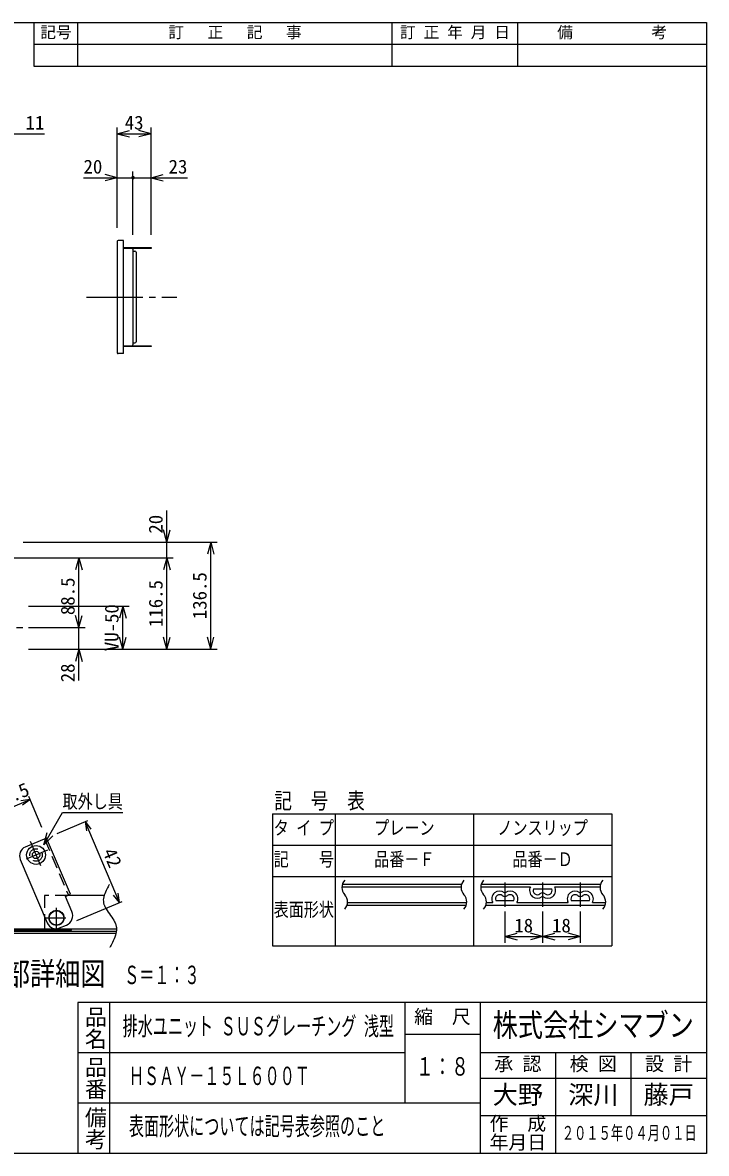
# Model space of a CAD drawing. Units: millimetres, scale not verified, with parts at other scales. Extents: x -1092 to 1092, y -744 to 696.
# Drawn here: x 222 to 1092, y -744 to 696 of the extents above; entities that cross this region are included whole.
import ezdxf
from ezdxf.enums import TextEntityAlignment as Align

# ---------------------------------------------------------------- set-up
doc = ezdxf.new("R2010")
doc.units = ezdxf.units.MM
doc.header["$LTSCALE"] = 8
for name, pattern in [('CHAIN1', [8, 5, -1, 1, -1]), ('CHAIN2', [12, 9, -1, 1, -1]), ('DASHED2', [3, 2, -1])]:
    doc.linetypes.add(name, pattern=pattern)
for name, color, linetype in [('0-0_計極細', 2, 'Continuous'), ('0-1_計細線', 3, 'Continuous'), ('0-5_寸法線', 7, 'Continuous'), ('0-7_枠細線', 5, 'Continuous'), ('0-8_枠中線', 5, 'Continuous'), ('1-2_極細2', 2, 'Continuous'), ('1-3_細線2', 4, 'Continuous'), ('1-5_寸法2', 7, 'Continuous')]:
    doc.layers.add(name, color=color, linetype=linetype)
doc.styles.add('@ＭＳ ゴシック', font='')
doc.styles.add('ＭＳ ゴシック', font='')
doc.styles.get('@ＭＳ ゴシック').set_extended_font_data('@MS Gothic')
doc.styles.get('ＭＳ ゴシック').set_extended_font_data('MS Gothic')

msp = doc.modelspace()

# ---------------------------------------------------------------- hatches: boundary and pattern name
at = {"layer": '0-5_寸法線'}
msp.add_hatch(color=256, dxfattribs=at).paths.add_polyline_path([(364.404, 498.534, 1), (359.604, 498.534, 1)])

# ---------------------------------------------------------------- linework, layer by layer
at = {"layer": '0-0_計極細', "linetype": 'CHAIN2'}
msp.add_line((302.761, 346.534), (417.984, 346.534), dxfattribs=at)
at = {"layer": '0-0_計極細', "linetype": 'CHAIN1'}
msp.add_line((101.663, -74.466), (232.014, -74.466), dxfattribs=at)
at = {"layer": '0-1_計細線'}
for p, q in [((350.004, 418.534), (343.004, 418.534)), ((350.004, 274.534), (350.004, 418.534)), ((342.004, 417.534), (342.004, 275.534)), ((352.004, 408.534), (352.004, 409.734)), ((362.004, 408.534), (362.004, 409.734)), ((362.004, 407.534), (362.004, 285.534)), ((362.504, 405.034), (364.504, 405.034)), ((364.004, 408.534), (364.004, 409.734)), ((366.004, 408.534), (366.004, 409.734)), ((366.004, 403.534), (366.004, 289.534)), ((368.004, 408.534), (368.004, 409.734)), ((382.004, 408.534), (382.004, 409.734)), ((362.504, 288.034), (364.504, 288.034)), ((350.004, 274.534), (343.004, 274.534)), ((352.004, 283.334), (352.004, 284.534)), ((362.004, 283.334), (362.004, 284.534)), ((364.004, 283.334), (364.004, 284.534)), ((366.004, 283.334), (366.004, 284.534)), ((368.004, 283.334), (368.004, 284.534)), ((382.004, 283.334), (382.004, 284.534))]:
    msp.add_line(p, q, dxfattribs=at)
for points in [[(350.004, 409.734), (385.004, 409.734), (385.004, 408.534), (350.004, 408.534)], [(350.004, 284.534), (385.004, 284.534), (385.004, 283.334), (350.004, 283.334)]]:
    msp.add_lwpolyline(points, close=True, dxfattribs=at)
for centre, radius, start, end in [((343.004, 417.534), 1, 90, 180), ((361.004, 407.534), 1, 0, 90), ((362.504, 405.534), 0.5, 180, 270), ((364.504, 403.534), 1.5, 0, 90), ((362.504, 287.534), 0.5, 90, 180), ((364.504, 289.534), 1.5, 270, 360), ((343.004, 275.534), 1, 180, 270), ((361.004, 285.534), 1, 270, 360)]:
    msp.add_arc(centre, radius, start, end, dxfattribs=at)
at = {"layer": '0-5_寸法線'}
for p, q in [((342.004, 434.534), (342.004, 562.534)), ((385.004, 425.734), (385.004, 562.534)), ((195.004, 554.534), (249.281, 554.534)), ((342.004, 554.534), (357.459, 558.675)), ((342.004, 554.534), (357.459, 550.393)), ((342.004, 554.534), (385.004, 554.534)), ((385.004, 554.534), (369.549, 558.675)), ((385.004, 554.534), (369.549, 550.393)), ((342.004, 434.534), (342.004, 506.534)), ((362.004, 425.734), (362.004, 506.534)), ((385.004, 425.734), (385.004, 506.534)), ((299.042, 498.534), (362.004, 498.534)), ((342.004, 498.534), (326.549, 502.675)), ((342.004, 498.534), (326.549, 494.393)), ((362.004, 498.534), (431.345, 498.534)), ((385.004, 498.534), (400.459, 502.675)), ((385.004, 498.534), (400.459, 494.393)), ((405.004, 14.534), (405.004, 74.534)), ((405.004, 34.534), (400.863, 49.989)), ((405.004, 34.534), (409.145, 49.989)), ((222.004, 34.534), (413.004, 34.534)), ((222.004, 34.534), (469.004, 34.534)), ((461.004, 34.534), (456.863, 19.079)), ((461.004, 34.534), (465.145, 19.079)), ((461.004, -101.966), (461.004, 34.534)), ((210.704, 14.534), (413.004, 14.534)), ((210.704, 14.534), (301.004, 14.534)), ((293.004, 14.534), (288.863, -0.921)), ((293.004, 14.534), (297.145, -0.921)), ((293.004, -74.466), (293.004, 14.534)), ((405.004, 14.534), (400.863, -0.921)), ((405.004, 14.534), (409.145, -0.921)), ((405.004, -101.966), (405.004, 14.534)), ((229.004, -46.966), (357.004, -46.966)), ((349.004, -46.966), (344.863, -62.421)), ((349.004, -46.966), (353.145, -62.421)), ((349.004, -101.966), (349.004, -46.966)), ((293.004, -74.466), (288.863, -59.011)), ((293.004, -74.466), (297.145, -59.011)), ((229.004, -74.466), (301.004, -74.466)), ((293.004, -141.966), (293.004, -74.466)), ((349.004, -101.966), (344.863, -86.511)), ((349.004, -101.966), (353.145, -86.511)), ((405.004, -101.966), (400.863, -86.511)), ((405.004, -101.966), (409.145, -86.511)), ((461.004, -101.966), (456.863, -86.511)), ((461.004, -101.966), (465.145, -86.511)), ((229.004, -101.966), (357.004, -101.966)), ((229.004, -101.966), (413.004, -101.966)), ((229.004, -101.966), (469.004, -101.966)), ((229.004, -101.966), (301.004, -101.966)), ((293.004, -101.966), (288.863, -117.421)), ((293.004, -101.966), (297.145, -117.421))]:
    msp.add_line(p, q, dxfattribs=at)
at = {"layer": '0-7_枠細線'}
for p, q in [((236, 640), (236, 696)), ((292, 640), (292, 696)), ((692, 640), (692, 696)), ((852, 640), (852, 696)), ((1092, 668), (236, 668)), ((1092, 640), (236, 640)), ((539.489, -311.489), (971.489, -311.489)), ((539.489, -311.489), (539.489, -479.489)), ((619.489, -311.489), (619.489, -479.489)), ((795.489, -311.489), (795.489, -479.489)), ((971.489, -311.489), (971.489, -479.489)), ((539.489, -351.489), (971.489, -351.489)), ((539.489, -391.489), (971.489, -391.489)), ((628.596, -401.218), (780.405, -401.218)), ((805.397, -401.218), (957.206, -401.218)), ((628.01, -404.418), (779.819, -404.418)), ((804.811, -404.418), (868.11, -404.418)), ((871.934, -407.085), (895.044, -407.085)), ((898.868, -404.418), (956.62, -404.418)), ((634.573, -427.885), (786.382, -427.885)), ((635.159, -424.685), (786.968, -424.685)), ((811.373, -427.885), (963.182, -427.885)), ((811.959, -424.685), (820.11, -424.685)), ((823.934, -422.018), (847.044, -422.018)), ((850.868, -424.685), (916.11, -424.685)), ((919.934, -422.018), (943.044, -422.018)), ((946.868, -424.685), (963.768, -424.685)), ((835.489, -435.885), (835.489, -475.885)), ((883.489, -435.885), (883.489, -475.885)), ((931.489, -435.885), (931.489, -475.885)), ((835.489, -467.885), (850.944, -463.744)), ((835.489, -467.885), (850.944, -472.026)), ((835.489, -467.885), (883.489, -467.885)), ((883.489, -467.885), (868.034, -463.744)), ((883.489, -467.885), (868.034, -472.026)), ((883.489, -467.885), (898.944, -463.744)), ((883.489, -467.885), (898.944, -472.026)), ((883.489, -467.885), (931.489, -467.885)), ((931.489, -467.885), (916.034, -463.744)), ((931.489, -467.885), (916.034, -472.026)), ((539.489, -479.489), (971.489, -479.489)), ((332, -552), (332, -744)), ((708, -552), (708, -680)), ((804, -552), (804, -744)), ((708, -592), (804, -592)), ((708, -616), (292, -616)), ((1092, -616), (804, -616)), ((900, -616), (900, -744)), ((996, -616), (996, -696)), ((804, -648), (1092, -648)), ((804, -680), (292, -680)), ((1092, -696), (804, -696))]:
    msp.add_line(p, q, dxfattribs=at)
at = {"layer": '0-7_枠細線', "linetype": 'CHAIN1'}
for p, q in [((835.489, -398.978), (835.489, -429.935)), ((883.489, -398.978), (883.489, -429.935)), ((931.489, -398.978), (931.489, -429.935))]:
    msp.add_line(p, q, dxfattribs=at)
at = {"layer": '0-7_枠細線'}
for centre, radius, start, end in [((641.728, -405.277), 13.745, 137.56163, 222.43837), ((793.537, -405.277), 13.745, 137.56163, 222.43837), ((818.529, -405.277), 13.745, 137.56163, 222.43837), ((970.337, -405.277), 13.745, 137.56163, 222.43837), ((621.441, -423.826), 13.745, 317.56163, 42.43837), ((773.25, -423.826), 13.745, 317.56163, 42.43837), ((798.242, -423.826), 13.745, 317.56163, 42.43837), ((828.822, -419.885), 9.947, 51.31781, 208.85363), ((828.822, -419.885), 5.333, 51.31781, 203.57818), ((835.489, -411.558), 5.333, 231.31781, 308.68219), ((835.489, -411.558), 0.72, 231.31781, 308.68219), ((842.156, -419.885), 9.947, 331.14637, 128.68219), ((842.156, -419.885), 5.333, 336.42182, 128.68219), ((876.822, -409.218), 9.947, 151.14637, 308.68219), ((876.822, -409.218), 5.333, 156.42182, 308.68219), ((883.489, -417.545), 5.333, 51.31781, 128.68219), ((883.489, -417.545), 0.72, 51.31781, 128.68219), ((890.156, -409.218), 9.947, 231.31781, 28.85363), ((890.156, -409.218), 5.333, 231.31781, 23.57818), ((924.822, -419.885), 9.947, 51.31781, 208.85363), ((924.822, -419.885), 5.333, 51.31781, 203.57818), ((931.489, -411.558), 5.333, 231.31781, 308.68219), ((931.489, -411.558), 0.72, 231.31781, 308.68219), ((938.156, -419.885), 9.947, 331.14637, 128.68219), ((938.156, -419.885), 5.333, 336.42182, 128.68219), ((950.05, -423.826), 13.745, 317.56163, 42.43837)]:
    msp.add_arc(centre, radius, start, end, dxfattribs=at)
at = {"layer": '0-8_枠中線'}
msp.add_lwpolyline([(-1092, -744), (-1092, 696), (1092, 696), (1092, -744)], close=True, dxfattribs=at)
msp.add_lwpolyline([(1092, -552), (292, -552), (292, -744)], dxfattribs=at)
at = {"layer": '1-2_極細2'}
for p, q in [((248.589, -350.995), (251.35, -340.691)), ((248.589, -350.995), (256.131, -343.452)), ((325.414, -415.5), (278.904, -415.5)), ((177.266, -458.167), (249.3, -458.167)), ((177.266, -459.767), (283.933, -459.767)), ((283.933, -459.767), (283.933, -458.167)), ((154.634, -461.1), (340.2, -461.1))]:
    msp.add_line(p, q, dxfattribs=at)
at = {"layer": '1-2_極細2', "linetype": 'DASHED2'}
for p, q in [((249.406, -343.43), (279.831, -415.107)), ((249.3, -415.5), (249.3, -442.06)), ((278.904, -415.5), (249.3, -415.5))]:
    msp.add_line(p, q, dxfattribs=at)
at = {"layer": '1-2_極細2', "linetype": 'CHAIN1'}
for p, q in [((253.289, -357.716), (225.827, -369.373)), ((231.101, -346.373), (244.324, -377.524)), ((264.639, -457.488), (264.639, -431.21)), ((251.146, -444.152), (276.686, -444.152))]:
    msp.add_line(p, q, dxfattribs=at)
at = {"layer": '1-2_極細2'}
for points in [[(331.767, -401.794), (331.67, -401.964), (331.384, -402.47), (330.916, -403.299), (330.285, -404.426), (329.517, -405.823), (328.651, -407.451), (327.736, -409.267), (326.831, -411.222), (325.996, -413.264), (325.288, -415.337), (324.749, -417.387), (324.405, -419.357), (324.254, -421.194), (324.273, -422.846), (324.414, -424.267), (324.619, -425.418), (324.823, -426.264), (324.971, -426.782), (325.025, -426.956), (325.08, -427.13), (325.259, -427.649), (325.587, -428.499), (326.102, -429.658), (326.837, -431.098), (327.811, -432.781), (329.015, -434.664), (330.413, -436.7), (331.937, -438.834), (333.504, -441.011), (335.022, -443.173), (336.406, -445.259), (337.591, -447.211), (338.544, -448.974), (339.257, -450.495), (339.752, -451.73), (340.064, -452.64), (340.232, -453.198), (340.284, -453.386), (340.334, -453.574)], [(151.967, -413.1), (151.967, -463.767), (340.2, -463.767)], [(249.3, -442.06), (249.3, -458.167), (340.936, -458.167)], [(340.334, -453.574), (340.471, -454.134), (340.656, -455.052), (340.832, -456.307), (340.936, -457.868), (340.907, -459.696), (340.7, -461.744), (340.29, -463.958), (339.679, -466.279), (338.894, -468.641), (337.979, -470.98), (336.995, -473.23), (336.006, -475.326), (335.071, -477.21), (334.243, -478.828), (333.564, -480.136), (333.061, -481.097), (332.753, -481.684), (332.649, -481.881)]]:
    msp.add_lwpolyline(points, dxfattribs=at)
at = {"layer": '1-2_極細2', "linetype": 'DASHED2'}
msp.add_circle((238.568, -363.964), 8, dxfattribs=at)
at = {"layer": '1-2_極細2'}
msp.add_circle((264.639, -444.152), 9.2, dxfattribs=at)
at = {"layer": '1-3_細線2'}
for p, q in [((251.861, -342.389), (224.859, -353.85)), ((282.286, -414.065), (251.861, -342.389)), ((218.502, -369.585), (252.886, -450.589)), ((276.149, -416.67), (282.286, -414.065)), ((284.276, -435.817), (276.149, -416.67)), ((268.621, -456.946), (277.213, -453.3))]:
    msp.add_line(p, q, dxfattribs=at)
for centre, radius in [((238.568, -363.964), 12), ((238.568, -363.964), 4.667), ((264.639, -444.152), 9.6)]:
    msp.add_circle(centre, radius, dxfattribs=at)
for centre, radius, start, end in [((229.548, -364.896), 12, 113, 203), ((272.003, -441.026), 13.333, 293, 23), ((263.933, -445.9), 12, 203, 293)]:
    msp.add_arc(centre, radius, start, end, dxfattribs=at)
at = {"layer": '1-5_寸法2'}
for p, q in [((192.974, -309.445), (231.022, -293.295)), ((231.022, -293.295), (219.139, -294.965)), ((231.022, -293.295), (221.566, -300.683)), ((246.13, -328.888), (229.459, -289.613)), ((265.362, -336.658), (304.637, -319.987)), ((300.954, -321.55), (308.342, -331.006)), ((300.954, -321.55), (302.625, -333.433)), ((344.716, -424.646), (300.954, -321.55)), ((248.589, -350.995), (252.73, -335.54)), ((248.589, -350.995), (259.903, -339.681)), ((344.716, -424.646), (337.328, -415.19)), ((344.716, -424.646), (343.046, -412.763)), ((290.713, -447.569), (348.398, -423.083))]:
    msp.add_line(p, q, dxfattribs=at)
msp.add_lwpolyline([(248.589, -350.995), (272.32, -309.891), (349.12, -309.891)], dxfattribs=at)

# ---------------------------------------------------------------- texts
at = {"layer": '0-5_寸法線', "style": 'ＭＳ ゴシック'}
for s, p in [('11', (225.281, 554.534)), ('43', (351.504, 554.534)), ('20', (299.042, 498.534)), ('23', (407.345, 498.534))]:
    msp.add_text(s, height=17.6, dxfattribs=at).set_placement(p, align=Align.BOTTOM_LEFT)
for s, p in [('20', (405.004, 45.234)), ('88.5', (293.004, -58.519)), ('136.5', (461.004, -63.716)), ('116.5', (405.004, -73.716)), ('VU-50', (349.004, -104.466)), ('28', (293.004, -144.047))]:
    msp.add_text(s, height=17.6, rotation=90, dxfattribs=at).set_placement(p, align=Align.BOTTOM_LEFT)
at = {"layer": '0-7_枠細線', "style": 'ＭＳ ゴシック'}
for s, height, p in [('記号', 14.66, (244, 672)), ('訂\u3000 正\u3000 記\u3000 事', 14.66, (407, 672)), ('訂 正 年 月 日', 14.66, (702, 672)), ('備\u3000\u3000\u3000\u3000\u3000考', 14.66, (902, 672)), ('18', 17.6, (847.489, -467.885)), ('18', 17.6, (895.489, -467.885)), ('縮\u3000尺', 17.6, (720, -584)), ('検 図', 17.6, (918, -644)), ('設 計', 17.6, (1014, -644)), ('承 認', 17.6, (822, -644)), ('大野', 23.46, (820, -688)), ('深川', 23.46, (916, -688)), ('藤戸', 23.46, (1012, -688)), ('作\u3000成', 17.6, (816, -720)), ('年月日', 17.6, (816, -744))]:
    msp.add_text(s, height=height, dxfattribs=at).set_placement(p, align=Align.BOTTOM_LEFT)
for s, height, width, p in [('タ イ プ', 17.6, 0.8, (541.089, -343.489)), ('プレーン', 17.6, 0.8, (669.089, -343.489)), ('ノンスリップ', 17.6, 0.8, (825.889, -343.489)), ('記\u3000\u3000号', 17.6, 0.8, (541.089, -383.489)), ('品番－Ｆ', 17.6, 0.8, (669.089, -383.489)), ('品番－Ｄ', 17.6, 0.8, (845.089, -383.489)), ('表面形状', 17.6, 0.8, (541.089, -447.489)), ('Ａ部詳細図', 29.33, 0.8, (166.916, -538.637)), ('Ｓ＝１：３', 23.46, 0.6, (350.834, -535.481)), ('株式会社シマブン', 29.33, 0.8, (820, -604)), ('排水ユニット ＳＵＳグレーチング 浅型', 23.46, 0.6, (348.8, -600.751)), ('ＨＳＡＹ－１５Ｌ６００Ｔ', 23.46, 0.6, (356.8, -664)), ('１：８', 23.46, 0.7, (722.4, -652)), ('表面形状については記号表参照のこと', 23.46, 0.6, (356.8, -728)), ('２０１５年０４月０１日', 17.6, 0.65, (908, -732))]:
    msp.add_text(s, height=height, dxfattribs=dict(at, width=width)).set_placement(p, align=Align.BOTTOM_LEFT)
at = {"layer": '0-7_枠細線', "style": '@ＭＳ ゴシック'}
for s, p in [('品名', (298, -556)), ('品番', (298, -620)), ('備考', (298, -684))]:
    msp.add_text(s, height=20.53, rotation=270, dxfattribs=at).set_placement(p, align=Align.BOTTOM_LEFT)
at = {"layer": '0-7_枠細線', "insert": (541.984, -307.489), "char_height": 20.53, "attachment_point": 7, "style": 'ＭＳ ゴシック'}
msp.add_mtext('\\T2.07;\\W0.8;記号表', dxfattribs=at)
at = {"layer": '1-5_寸法2', "style": 'ＭＳ ゴシック'}
for s, rotation, p in [('15.5', 23, (189.906, -310.748)), ('42', 293, (318.147, -362.052))]:
    msp.add_text(s, height=17.6, rotation=rotation, dxfattribs=at).set_placement(p, align=Align.BOTTOM_LEFT)
at = {"layer": '1-5_寸法2', "style": 'ＭＳ ゴシック', "width": 0.8}
msp.add_text('取外し具', height=17.6, dxfattribs=at).set_placement((272.32, -309.891), align=Align.BOTTOM_LEFT)

doc.saveas('drawing.dxf')
